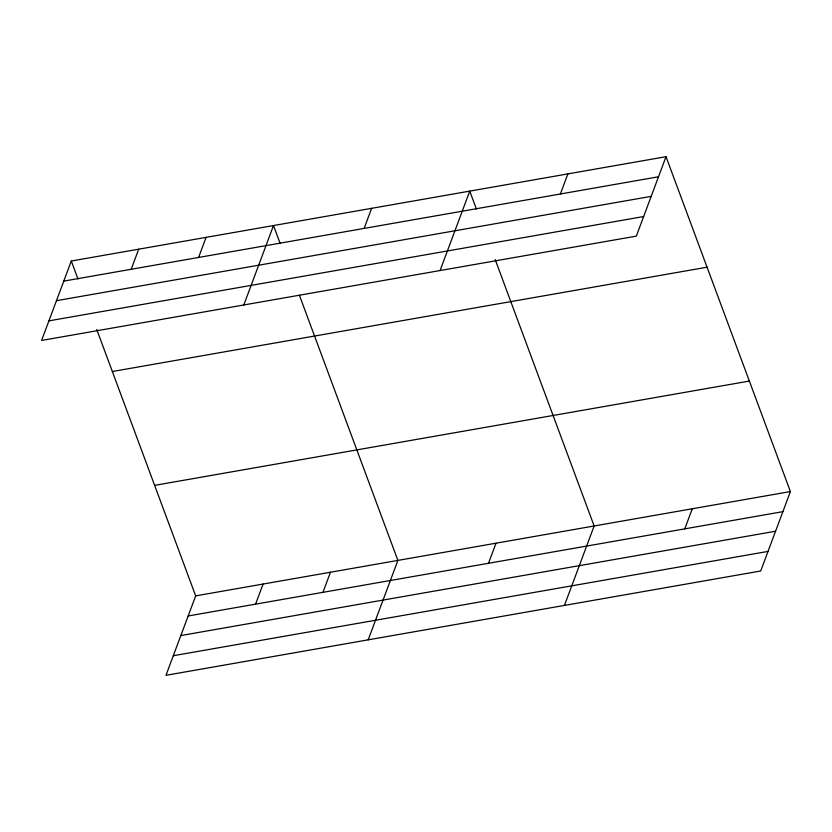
<?xml version="1.0" encoding="UTF-8"?>
<svg xmlns="http://www.w3.org/2000/svg" width="832" height="832" viewBox="0 0 832 832"><rect width="100%" height="100%" fill="white"/><g stroke="black" fill="none" stroke-linecap="round" stroke-linejoin="round"><path stroke-width="1.25" d="M71.302 261.009L41.6 340.444L636.324 236.122L666.016 156.686L71.302 261.009L77.99 279.022M131.186 269.277L138.705 249.184M198.588 257.452L206.097 237.359M243.807 304.97L273.499 225.534L280.197 243.558M96.73 329.472L195.676 595.878L165.984 675.314L760.698 570.991L790.4 491.556L666.016 156.686M364.125 228.415L371.634 208.322M255.57 604.146L263.078 584.054M440.066 270.546L469.758 191.11L476.455 209.134M322.972 592.322L330.481 572.229M368.191 639.839L397.883 560.414L299.385 295.204M560.373 193.991L567.892 173.898M488.498 563.285L496.018 543.202M564.439 605.415L594.142 525.99L495.196 259.584M684.757 528.861L692.276 508.768M63.783 281.102L658.507 176.779M56.462 300.685L651.186 196.362M48.922 320.861L643.646 216.538M112.341 371.519L707.065 267.197M154.638 485.368L749.351 381.056M195.676 595.878L790.4 491.556M188.167 615.971L782.891 511.649M180.846 635.554L775.57 531.232M173.306 655.73L768.019 551.408"/></g></svg>
